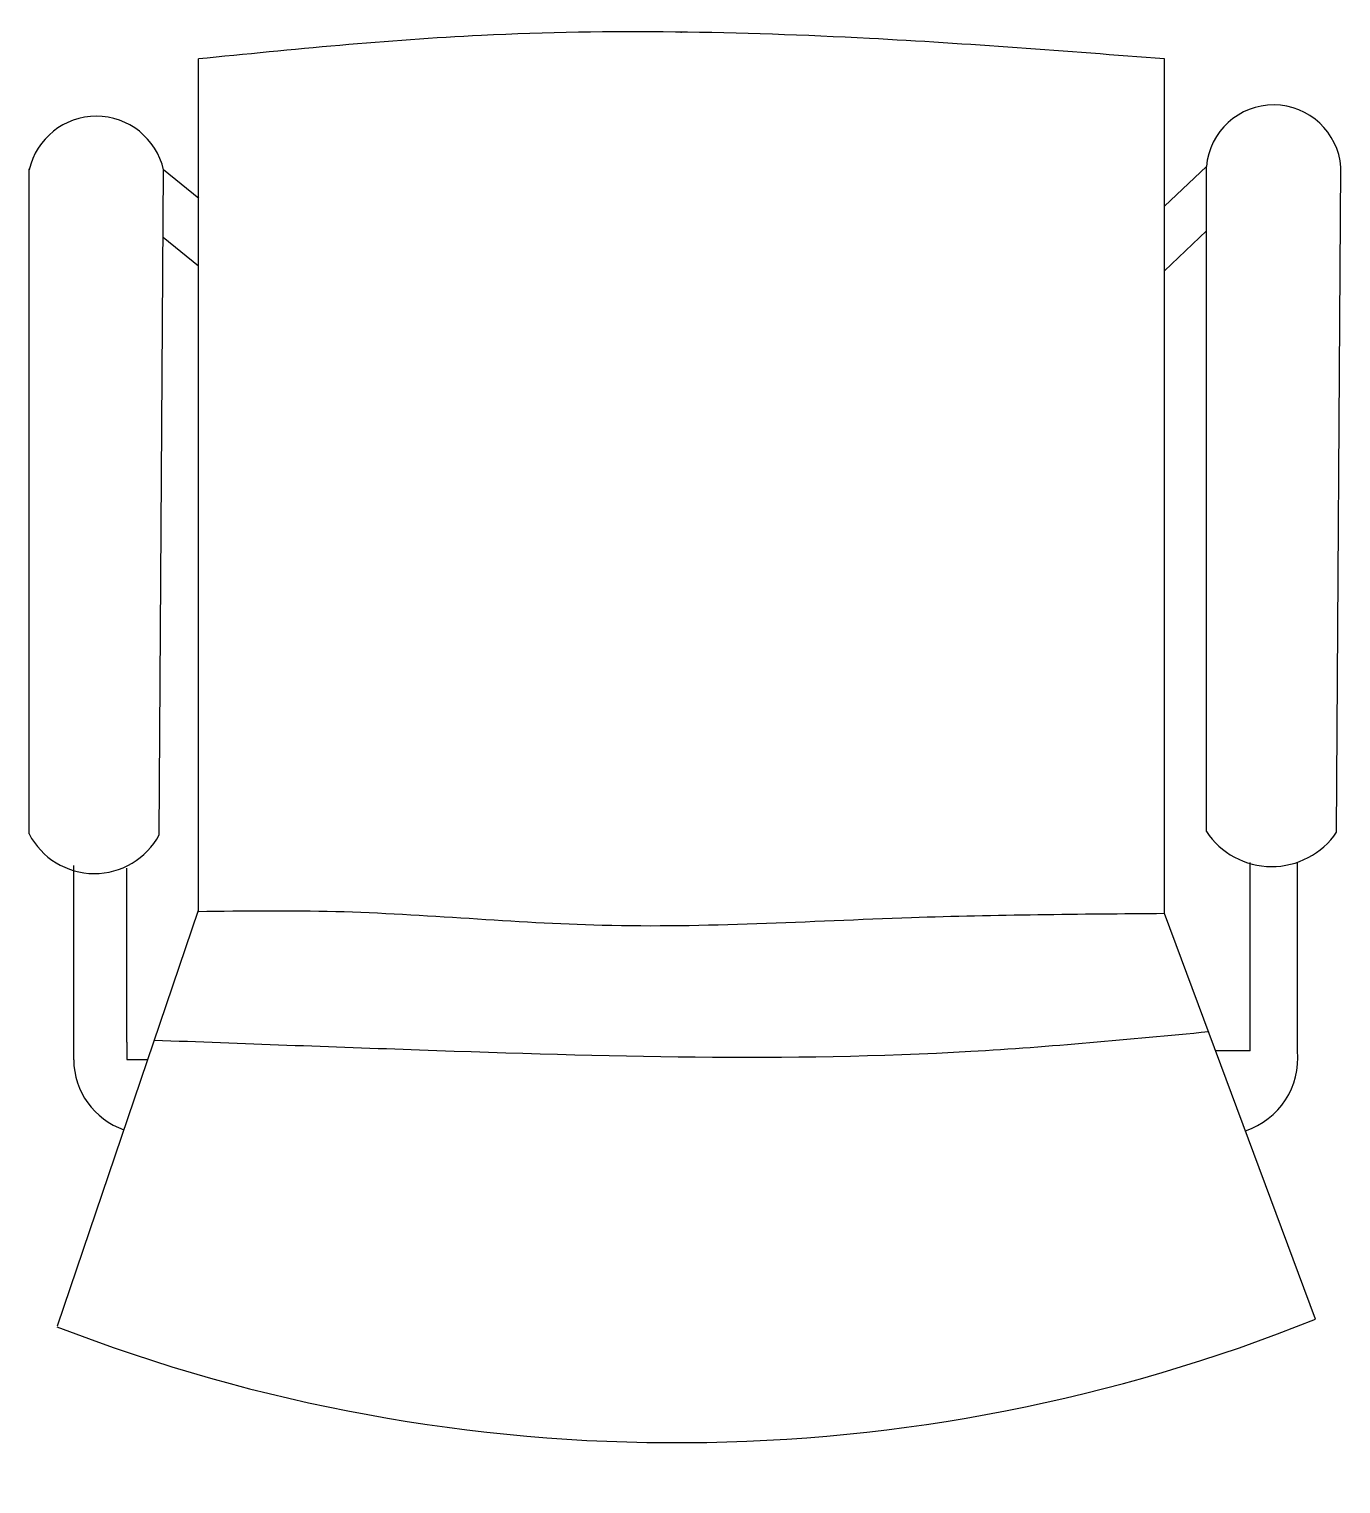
# Model space of a CAD drawing. Header units: millimetres. Extents: x -149 to 151, y -332 to 1.
import ezdxf

# ---------------------------------------------------------------- set-up
doc = ezdxf.new("R2010")
doc.units = ezdxf.units.MM
doc.styles.get("Standard").update_dxf_attribs({"font": 'arial.ttf'})

# ---------------------------------------------------------------- blocks, each defined once
blk = doc.blocks.new('SILLA')
for p, q in [((-110.38, -200.72), (-110.38, -6.14)), ((110.43, -201.49), (110.43, -6.14)), ((-149.06, -183.27), (-149.06, -31.29)), ((-119.3, -183.47), (-118.32, -31.49)), ((-110.28, -38.06), (-118.32, -31.49)), ((110.43, -39.8), (119.99, -30.71)), ((119.99, -182.69), (119.99, -30.71)), ((149.75, -182.89), (150.73, -30.91)), ((110.43, -54.53), (119.99, -45.43)), ((-110.38, -53.53), (-118.42, -46.95)), ((-138.87, -234.94), (-138.87, -190.5)), ((-126.74, -230.9), (-126.74, -191.12)), ((130.03, -232.87), (130.03, -189.8)), ((140.81, -232.87), (140.81, -189.8)), ((-142.58, -295.71), (-110.38, -200.72)), ((144.94, -294.18), (110.43, -201.49)), ((-126.74, -230.9), (-126.74, -234.81)), ((-126.74, -234.81), (-121.95, -234.84)), ((130.03, -232.87), (122.12, -232.87))]:
    blk.add_line(p, q)
for centre, radius, start, end in [((-133.69, -35.01), 15.77, 12.9045, 167.0955), ((135.36, -32.05), 15.42, 4.2521, 175.0188), ((134.94, -172.81), 17.92, 213.4754, 325.7851), ((-134.13, -175.5), 16.83, 207.508, 331.7524), ((-121.79, -234.75), 17.08, 180.6361, 250.8592), ((123.54, -234.6), 17.35, 288.0031, 5.7114), ((-1.08, 69.28), 391.7, 248.7972, 291.8877)]:
    blk.add_arc(centre, radius, start, end)
for points in [[(110.43, -6.14), (42.97, -1.46), (-45.67, -0.76), (-110.38, -6.14)], [(110.43, -201.49), (52.57, -202.45), (-18.06, -204.19), (-78.95, -201.06), (-110.38, -201.06)], [(120.5, -228.53), (66.14, -233.04), (-59.81, -232.7), (-120.47, -230.47)]]:
    blk.add_spline(points, degree=3)
at = {"flags": 3}
for tag in ['COLOR', 'FECHA', 'MARCA', 'PRECIO', 'REFERENCIA']:
    blk.add_attdef(tag, (0, 0), '', height=2.5, dxfattribs=at)

msp = doc.modelspace()

# ---------------------------------------------------------------- linework, layer by layer
msp.add_point((0, 0))

# ---------------------------------------------------------------- block references
msp.add_blockref('SILLA', (0, 0))

doc.saveas('drawing.dxf')
